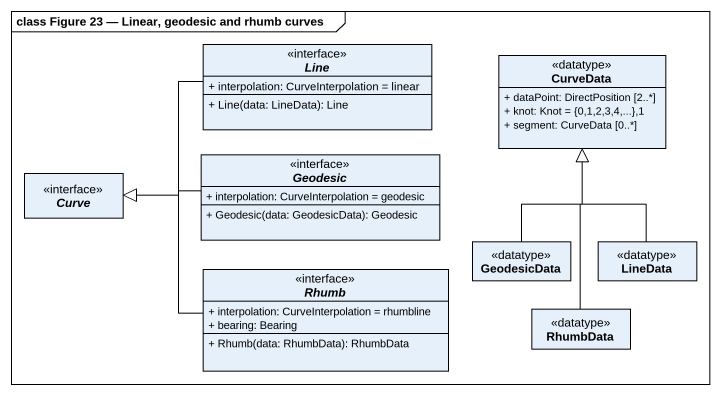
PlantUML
@startuml
mainframe class Figure 23 — Linear, geodesic and rhumb curves
hide circle
hide empty members
skinparam classAttributeIconSize 0
interface Line {
  + interpolation: CurveInterpolation = linear
  + Line(data: LineData): Line
}
class CurveData <<datatype>> {
  + dataPoint: DirectPosition [2..*]
  + knot: Knot = {0,1,2,3,4,...},1
  + segment: CurveData [0..*]
}
interface Geodesic {
  + interpolation: CurveInterpolation = geodesic
  + Geodesic(data: GeodesicData): Geodesic
}
interface Curve
class GeodesicData <<datatype>>
class LineData <<datatype>>
interface Rhumb {
  + interpolation: CurveInterpolation = rhumbline
  + bearing: Bearing
  + Rhumb(data: RhumbData): RhumbData
}
class RhumbData <<datatype>>
Line -left-|> Curve
Geodesic -left-|> Curve
GeodesicData -up-|> CurveData
LineData -up-|> CurveData
Rhumb -left-|> Curve
RhumbData -up-|> CurveData
@enduml
